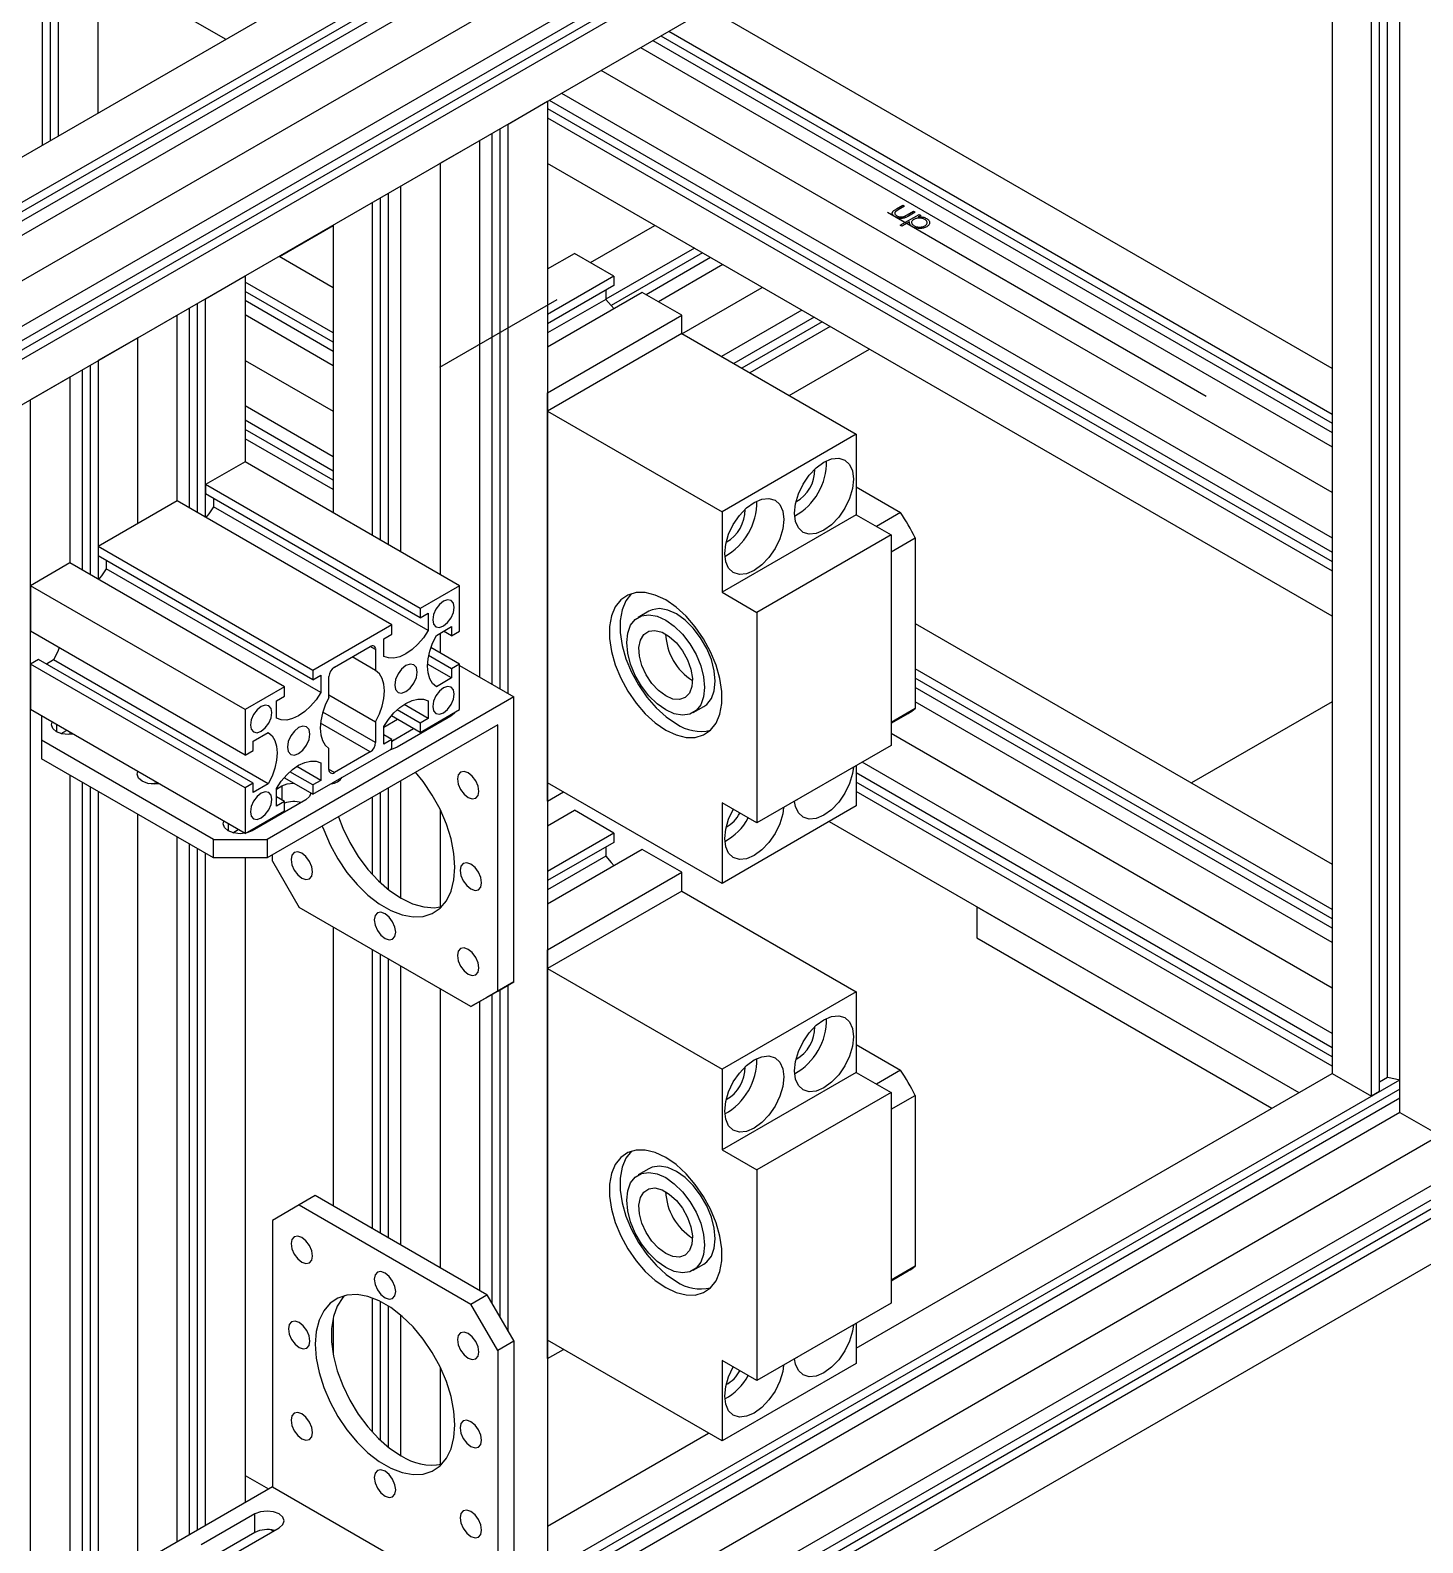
# Model space of a CAD drawing. Header units: millimetres. Extents: x 12 to 205, y 5 to 292.
# Drawn here: x 146.83 to 177.42, y 165.92 to 199.15 of the extents above; entities that cross this region are included whole.
import ezdxf

# ---------------------------------------------------------------- set-up
doc = ezdxf.new("R2010")
doc.units = ezdxf.units.MM
doc.linetypes.add('CENTERX2', pattern=[20.32, 12.7, -2.54, 2.54, -2.54])

msp = doc.modelspace()

# ---------------------------------------------------------------- linework, layer by layer
at = {"color": 7, "linetype": 'Continuous', "lineweight": 25}
for p, q in [((138.1621, 188.7419), (188.8381, 217.9965)), ((188.8381, 216.9963), (138.1621, 187.7417)), ((188.3078, 216.377), (137.6318, 187.1224)), ((188.6613, 216.377), (137.9853, 187.1224)), ((188.8381, 216.275), (138.1621, 187.0204)), ((138.1621, 186.0201), (188.8381, 215.2747)), ((135.8051, 190.1026), (177.053, 213.9145)), ((177.9192, 213.4144), (136.6713, 189.6025)), ((178.096, 213.3124), (136.6713, 189.3984)), ((178.2728, 213.2103), (136.4945, 189.0922)), ((178.5438, 213.0539), (137.2959, 189.242)), ((176.9175, 175.3707), (176.9175, 208.3931)), ((176.2928, 175.7312), (176.2928, 208.0325)), ((176.4696, 175.8333), (176.4696, 208.1346)), ((176.6464, 176.1394), (176.6464, 208.2366)), ((175.4266, 207.5325), (175.4266, 176.2313)), ((142.2869, 204.0491), (151.1254, 198.9468)), ((147.1011, 196.6237), (147.1011, 201.2699)), ((147.2779, 196.7257), (147.2779, 201.1679)), ((147.4547, 196.8278), (147.4547, 201.0658)), ((148.3209, 200.5658), (148.3209, 197.3278)), ((175.4266, 191.7158), (161.7276, 199.6241)), ((160.6845, 199.022), (175.4266, 190.5116)), ((160.8613, 199.1241), (175.4266, 190.7157)), ((160.2367, 198.7635), (175.4266, 189.9946)), ((160.5077, 198.9199), (175.4266, 190.3074)), ((175.4266, 188.9945), (159.3705, 198.2635)), ((158.5042, 197.7633), (175.4266, 187.9942)), ((157.3306, 197.0858), (158.1968, 197.5859)), ((158.1968, 197.5859), (158.1968, 163.5634)), ((158.1968, 197.4236), (175.4266, 187.477)), ((158.233, 197.6068), (175.4266, 187.6811)), ((157.3306, 184.5733), (157.3306, 197.0858)), ((158.1968, 197.2195), (175.4266, 187.2729)), ((155.8398, 196.2252), (156.706, 196.7253)), ((156.706, 184.9339), (156.706, 196.7253)), ((156.977, 184.7774), (156.977, 196.8817)), ((157.1538, 184.6753), (157.1538, 196.9838)), ((155.8398, 196.2252), (155.8398, 187.1896)), ((175.4266, 186.2727), (158.1968, 196.2192)), ((154.9736, 187.6897), (154.9736, 195.7252)), ((154.349, 188.0503), (154.349, 195.3646)), ((154.5257, 187.9482), (154.5257, 195.4666)), ((154.7025, 187.8462), (154.7025, 195.5687)), ((152.3046, 194.1784), (153.4828, 194.8586)), ((153.4828, 194.8645), (153.4828, 188.5503)), ((159.138, 194.0412), (160.5538, 194.8586)), ((152.2995, 194.1814), (153.4828, 193.4983)), ((158.1968, 193.9042), (158.7861, 194.2444)), ((159.6523, 193.7443), (158.7861, 194.2444)), ((161.42, 194.3585), (159.4755, 193.236)), ((161.5968, 194.2564), (159.591, 193.0985)), ((161.7737, 194.1544), (160.3578, 193.337)), ((150.6838, 193.2487), (151.55, 193.7488)), ((151.55, 193.7488), (151.55, 189.6661)), ((159.6523, 193.7443), (158.1968, 192.9041)), ((159.6523, 193.7443), (159.6523, 193.5402)), ((162.0446, 193.9979), (160.6288, 193.1806)), ((153.4828, 192.4982), (151.55, 193.614)), ((153.4828, 192.2941), (151.55, 193.4098)), ((159.6523, 193.5402), (158.1968, 192.7)), ((160.2769, 193.3838), (158.1968, 192.183)), ((159.4755, 193.4381), (159.4755, 193.234)), ((161.1431, 192.8837), (160.2769, 193.3838)), ((161.1473, 192.4798), (162.9109, 193.4979)), ((150.3302, 188.649), (150.3302, 193.0446)), ((150.507, 188.5469), (150.507, 193.1467)), ((150.6838, 188.4449), (150.6838, 193.2487)), ((153.4828, 192.0899), (151.55, 193.2057)), ((159.4755, 193.234), (158.1968, 192.4958)), ((149.193, 192.3881), (150.0592, 192.8881)), ((150.0592, 188.8054), (150.0592, 192.8881)), ((153.4828, 191.7771), (151.55, 192.8928)), ((158.1968, 191.1829), (161.1431, 192.8837)), ((161.1431, 192.4822), (161.1431, 192.8837)), ((163.7772, 192.9978), (162.0136, 191.9797)), ((164.0484, 192.8412), (162.2848, 191.8231)), ((164.2251, 192.7392), (162.4616, 191.7211)), ((149.193, 192.3881), (148.3268, 191.888)), ((149.193, 188.3054), (149.193, 192.3881)), ((161.1431, 192.4822), (158.1968, 190.7814)), ((161.1431, 192.4822), (164.9732, 190.2711)), ((164.4019, 192.6371), (162.6384, 191.619)), ((163.5047, 191.1189), (165.2679, 192.1368)), ((165.2679, 192.1368), (165.2679, 192.1372)), ((148.15, 191.786), (148.15, 187.1862)), ((148.3268, 191.888), (148.3268, 187.0842)), ((151.55, 191.8927), (153.4828, 190.777)), ((147.7022, 191.5275), (146.836, 191.0274)), ((147.7022, 191.5275), (147.7022, 187.4448)), ((147.9732, 191.6839), (147.9732, 187.2883)), ((158.1968, 190.1826), (158.1968, 191.1829)), ((146.836, 157.0049), (146.836, 191.0274)), ((153.4828, 189.7767), (151.55, 190.8925)), ((158.1968, 182.616), (158.1968, 190.7814)), ((158.1968, 190.7814), (162.027, 188.5703)), ((153.4828, 189.4636), (151.55, 190.5794)), ((153.4828, 189.2595), (151.55, 190.3753)), ((153.4828, 189.0554), (151.55, 190.1712)), ((164.9732, 190.2711), (162.027, 188.5703)), ((164.9732, 190.2711), (164.9732, 188.502)), ((151.55, 189.6661), (150.6838, 189.166)), ((156.264, 186.9447), (151.55, 189.6661)), ((158.1968, 188.4611), (158.1968, 189.4613)), ((155.3978, 186.4447), (150.6838, 189.166)), ((150.6838, 189.166), (150.6838, 188.9619)), ((164.9732, 189.1143), (165.9495, 188.5507)), ((150.0592, 188.8054), (148.3268, 187.8053)), ((154.7732, 186.0841), (150.0592, 188.8054)), ((155.3978, 186.2405), (150.6838, 188.9619)), ((150.8606, 188.8598), (150.8606, 188.6784)), ((155.5746, 185.957), (150.8606, 188.6784)), ((162.027, 188.5703), (162.027, 186.8011)), ((164.9732, 188.502), (162.027, 186.8011)), ((164.9732, 188.502), (165.7393, 188.0597)), ((165.9495, 188.5507), (165.4192, 188.2445)), ((165.7393, 188.0597), (162.793, 186.3589)), ((165.7393, 188.0597), (165.7393, 183.4327)), ((153.0408, 185.084), (148.3268, 187.8053)), ((148.3268, 187.8053), (148.3268, 187.6012)), ((165.7393, 187.6901), (166.2696, 187.9963)), ((166.2696, 187.9963), (166.2696, 184.2445)), ((147.7022, 187.4448), (146.836, 186.9447)), ((152.4162, 184.7234), (147.7022, 187.4448)), ((153.0408, 184.8798), (148.3268, 187.6012)), ((148.5036, 187.4992), (148.5036, 187.3177)), ((153.2176, 184.5963), (148.5036, 187.3177)), ((151.55, 184.2234), (146.836, 186.9447)), ((146.836, 186.9447), (146.836, 185.9444)), ((156.264, 186.9447), (155.3978, 186.4447)), ((156.264, 185.9444), (156.264, 186.9447)), ((162.027, 186.8011), (162.793, 186.3589)), ((155.3978, 186.4447), (155.3978, 186.2405)), ((154.7732, 186.0841), (153.0408, 185.084)), ((154.7732, 185.8799), (154.7732, 186.0841)), ((155.3978, 186.2405), (155.5746, 186.3426)), ((155.5746, 186.3426), (155.5746, 185.957)), ((160.4211, 186.3845), (160.1854, 186.2484)), ((162.793, 186.3589), (162.793, 181.7318)), ((166.2696, 186.1166), (175.4266, 180.8304)), ((151.55, 183.2231), (146.836, 185.9444)), ((154.5965, 185.7779), (154.7732, 185.8799)), ((154.5965, 185.3923), (154.5965, 185.7779)), ((155.7534, 185.8538), (156.0873, 186.0465)), ((155.8398, 185.9037), (155.8398, 185.4681)), ((156.0873, 185.8424), (155.9105, 185.9445)), ((156.0873, 186.0465), (156.0873, 185.8424)), ((156.0873, 185.8424), (156.264, 185.9444)), ((153.5122, 185.152), (154.3018, 185.6078)), ((154.4197, 185.5398), (154.3018, 185.6078)), ((154.4197, 185.5398), (154.4197, 185.0815)), ((156.0873, 185.1211), (155.5834, 185.412)), ((156.264, 185.2232), (155.6329, 185.5875)), ((147.0127, 185.3252), (146.836, 185.2232)), ((146.836, 185.2232), (146.836, 184.2229)), ((151.55, 182.5018), (146.836, 185.2232)), ((151.7268, 182.6039), (147.0127, 185.3252)), ((147.3466, 185.3138), (147.1895, 185.2232)), ((152.0607, 182.5925), (147.3466, 185.3138)), ((153.0408, 185.084), (153.0408, 184.8798)), ((154.4197, 185.0815), (153.9049, 185.3787)), ((156.0873, 184.917), (155.5581, 185.2225)), ((156.264, 185.2232), (156.0873, 185.1211)), ((156.0873, 185.1211), (156.0873, 184.917)), ((156.264, 184.2229), (156.264, 185.2232)), ((156.264, 185.189), (157.4543, 184.5018)), ((175.4266, 179.8303), (166.2696, 185.1165)), ((153.0408, 184.8798), (153.2176, 184.9819)), ((153.2176, 184.9819), (153.2176, 184.5963)), ((153.3944, 184.4896), (153.3944, 184.9479)), ((156.0873, 184.917), (155.7534, 184.7242)), ((158.1968, 183.9361), (158.1968, 184.9363)), ((175.4266, 179.6262), (166.2696, 184.9124)), ((152.4162, 184.7234), (151.55, 184.2234)), ((157.4543, 184.5018), (152.0332, 181.3723)), ((152.2394, 184.4172), (152.4162, 184.5193)), ((152.2394, 184.0316), (152.2394, 184.4172)), ((152.4162, 184.5193), (152.4162, 184.7234)), ((153.3944, 184.5486), (154.4197, 183.9567)), ((155.5746, 184.4146), (155.5746, 184.029)), ((157.4543, 178.2417), (157.4543, 184.5018)), ((175.4266, 179.422), (166.2696, 184.7082)), ((151.55, 181.5015), (146.836, 184.2229)), ((147.0834, 184.08), (147.0834, 183.5494)), ((151.55, 184.2234), (151.55, 183.2231)), ((154.4197, 183.4984), (153.2571, 184.1696)), ((155.3978, 183.7229), (154.7666, 184.0872)), ((156.0696, 184.0766), (154.8911, 183.3963)), ((155.3978, 183.927), (154.8939, 184.2179)), ((155.5746, 184.029), (155.0453, 184.3346)), ((155.3978, 183.7229), (156.264, 184.2229)), ((161.3936, 184.1555), (161.6294, 184.2915)), ((166.2696, 184.2445), (165.7393, 183.9384)), ((165.7393, 183.9218), (166.1166, 184.1396)), ((175.4266, 179.1091), (166.2696, 184.3954)), ((175.4266, 184.3949), (172.3393, 182.6127)), ((147.4075, 183.8929), (147.4075, 183.7365)), ((147.5112, 183.6942), (147.6315, 183.7636)), ((157.1008, 183.8895), (152.0332, 180.964)), ((154.3018, 183.2943), (153.2062, 183.9268)), ((154.4197, 183.9567), (154.4197, 183.4984)), ((154.5965, 183.8385), (154.897, 184.012)), ((154.5965, 183.4644), (154.5965, 183.8499)), ((154.7732, 183.5323), (155.2506, 183.8079)), ((155.5746, 184.029), (155.3978, 183.927)), ((155.3978, 183.927), (155.3978, 183.7229)), ((157.1008, 178.0376), (157.1008, 183.8895)), ((150.8547, 181.3723), (147.0834, 183.5494)), ((147.0834, 183.5494), (147.0834, 183.1411)), ((147.7022, 183.7229), (147.7022, 183.6737)), ((151.7268, 183.5293), (152.0607, 183.722)), ((151.7268, 183.3251), (151.7268, 183.5293)), ((154.7732, 183.5664), (154.5965, 183.6685)), ((154.7732, 183.5664), (154.5965, 183.4644)), ((154.7732, 183.3623), (154.7732, 183.5664)), ((165.7393, 183.4327), (162.793, 181.7318)), ((165.7393, 183.7014), (175.4266, 178.109)), ((150.8547, 180.964), (147.0834, 183.1411)), ((151.55, 183.2231), (151.7268, 183.3251)), ((153.0408, 182.3622), (154.7732, 183.3623)), ((153.3944, 182.9065), (153.3944, 183.3648)), ((154.3018, 183.2943), (153.5122, 182.8384)), ((158.1968, 182.2145), (158.1968, 183.2148)), ((147.7022, 182.7839), (147.7022, 164.5816)), ((153.0408, 182.5663), (152.5369, 182.8572)), ((153.2176, 182.6684), (152.6883, 182.9739)), ((153.2176, 183.0539), (153.2176, 182.6684)), ((153.5122, 182.8384), (153.3944, 182.9065)), ((164.9732, 182.9905), (164.9732, 182.1057)), ((175.4266, 176.7957), (164.9732, 182.8303)), ((175.4266, 177.1088), (165.1057, 183.0669)), ((147.9732, 182.6274), (147.9732, 164.7381)), ((148.15, 182.5254), (148.15, 164.8402)), ((148.3268, 182.4233), (148.3268, 164.9422)), ((151.7268, 182.6039), (151.55, 182.5018)), ((151.55, 182.5018), (151.55, 181.5015)), ((151.7268, 182.3997), (151.7268, 182.6039)), ((152.0607, 182.5925), (151.7268, 182.3997)), ((152.2394, 182.4778), (152.3573, 182.5459)), ((152.2394, 182.1037), (152.2394, 182.4893)), ((152.3573, 182.5459), (152.3573, 182.2398)), ((153.0408, 182.3622), (152.4096, 182.7266)), ((153.2176, 182.6684), (153.0408, 182.5663)), ((153.0408, 182.5663), (153.0408, 182.3622)), ((154.7025, 180.2677), (154.7025, 182.505)), ((154.9736, 180.0821), (154.9736, 182.6615)), ((162.027, 180.4049), (158.1968, 182.616)), ((158.1968, 182.2145), (158.5445, 182.4152)), ((175.4266, 176.5916), (164.9732, 182.6262)), ((175.4266, 176.3875), (164.9732, 182.4221)), ((152.8876, 182.2397), (151.7091, 181.5594)), ((152.4162, 182.2057), (152.2394, 182.3078)), ((152.4162, 182.2057), (152.2394, 182.1037)), ((152.4162, 182.0016), (152.4162, 182.2057)), ((154.349, 180.5994), (154.349, 182.3009)), ((154.5257, 180.42), (154.5257, 182.4029)), ((162.793, 181.7318), (162.027, 182.174)), ((162.027, 182.174), (162.027, 180.4049)), ((164.9732, 182.1057), (162.027, 180.4049)), ((149.193, 165.4423), (149.193, 181.9233)), ((151.55, 181.5015), (152.4162, 182.0016)), ((152.151, 181.8145), (152.151, 181.8485)), ((155.8398, 182.0224), (155.8398, 179.8873)), ((158.1968, 181.6697), (158.7861, 182.0099)), ((159.6523, 181.5098), (158.7861, 182.0099)), ((164.3809, 181.7638), (174.6956, 175.8093)), ((150.0592, 165.9423), (150.0592, 181.4232)), ((151.1788, 181.7159), (151.1788, 181.5594)), ((151.2824, 181.5171), (151.4027, 181.5866)), ((159.6523, 181.5098), (158.1968, 180.6696)), ((159.6523, 181.5098), (159.6523, 181.3057)), ((150.3302, 166.0988), (150.3302, 181.2668)), ((150.507, 166.2008), (150.507, 181.1647)), ((150.8547, 181.3723), (152.0332, 181.3723)), ((150.8547, 180.964), (150.8547, 181.3723)), ((152.0332, 181.3723), (152.0332, 180.964)), ((155.9525, 162.2677), (188.8381, 181.2522)), ((159.6523, 181.3057), (158.1968, 180.4655)), ((160.2769, 181.1492), (158.1968, 179.9484)), ((159.4755, 181.2036), (159.4755, 180.9995)), ((161.1431, 180.6492), (160.2769, 181.1492)), ((150.6838, 166.3029), (150.6838, 181.0627)), ((152.0332, 180.964), (150.8547, 180.964)), ((151.55, 180.964), (151.55, 166.803)), ((152.151, 180.895), (152.151, 181.032)), ((152.151, 180.895), (152.7403, 179.8744)), ((159.4755, 180.9995), (158.1968, 180.2613)), ((158.1968, 178.9483), (161.1431, 180.6492)), ((161.1431, 180.2341), (161.1431, 180.6492)), ((188.8381, 180.2519), (156.264, 161.4473)), ((161.1431, 180.2341), (158.1968, 178.5333)), ((161.1431, 180.2341), (164.9732, 178.023)), ((156.5115, 177.6973), (152.7403, 179.8744)), ((167.6249, 179.8911), (174.6956, 175.8093)), ((167.6249, 179.8911), (167.6249, 179.2106)), ((188.6613, 179.6327), (137.9853, 150.3781)), ((188.8381, 179.5307), (138.1621, 150.276)), ((153.4828, 179.4458), (153.4828, 173.3217)), ((188.3078, 179.6327), (156.264, 161.1342)), ((167.6249, 179.2106), (174.1062, 175.469)), ((154.349, 172.8216), (154.349, 178.9457)), ((154.5257, 172.7196), (154.5257, 178.8437)), ((158.1968, 177.9481), (158.1968, 178.9483)), ((138.1621, 149.2758), (188.8381, 178.5304)), ((154.7025, 172.6175), (154.7025, 178.7416)), ((154.9736, 172.461), (154.9736, 178.5852)), ((158.1968, 170.3679), (158.1968, 178.5333)), ((158.1968, 178.5333), (162.027, 176.3222)), ((157.4543, 178.2417), (156.8651, 177.9014)), ((157.1008, 178.0376), (157.4543, 178.2417)), ((157.3306, 170.5628), (157.3306, 178.1702)), ((155.8398, 178.0851), (155.8398, 171.961)), ((156.5115, 177.6973), (157.1008, 178.0376)), ((156.8651, 177.9014), (156.5115, 177.6973)), ((156.706, 171.4609), (156.706, 177.8096)), ((156.977, 171.1752), (156.977, 177.9661)), ((157.1538, 170.869), (157.1538, 178.0682)), ((164.9732, 178.023), (162.027, 176.3222)), ((164.9732, 178.023), (164.9732, 176.2538)), ((158.1968, 176.2265), (158.1968, 177.2268)), ((164.9732, 176.8661), (165.9495, 176.3025)), ((162.027, 176.3222), (162.027, 174.553)), ((164.9732, 176.2538), (162.027, 174.553)), ((164.9732, 176.2538), (165.7393, 175.8116)), ((164.9732, 170.1967), (175.4266, 176.2313)), ((165.9495, 176.3025), (165.4192, 175.9964)), ((175.4266, 176.2313), (176.2928, 175.7312)), ((176.6464, 176.1394), (176.4696, 176.0374)), ((176.9067, 176.0856), (158.1968, 165.2846)), ((176.9175, 175.8877), (158.1968, 165.0805)), ((165.7393, 175.8116), (162.793, 174.1108)), ((165.7393, 175.8116), (165.7393, 171.1846)), ((176.4696, 175.8333), (176.2928, 175.7312)), ((176.9175, 175.6835), (158.1968, 164.8763)), ((165.7393, 175.442), (166.2696, 175.7482)), ((166.2696, 175.7482), (166.2696, 171.9964)), ((176.9175, 175.3707), (158.1968, 164.5635)), ((176.9175, 175.3707), (177.7837, 174.8706)), ((162.027, 174.553), (162.793, 174.1108)), ((160.4211, 174.1364), (160.1854, 174.0003)), ((162.793, 174.1108), (162.793, 169.4837)), ((153.0939, 173.5462), (152.7403, 173.3421)), ((156.8651, 171.3691), (153.0939, 173.5462)), ((152.7403, 173.3421), (152.151, 173.0018)), ((152.7403, 173.3421), (156.5115, 171.165)), ((152.151, 173.0018), (152.151, 167.1499)), ((158.1968, 171.6879), (158.1968, 172.6882)), ((161.3936, 171.9073), (161.6294, 172.0434)), ((166.2696, 171.9964), (165.7393, 171.6903)), ((165.7393, 171.6737), (166.1166, 171.8915)), ((154.349, 168.3513), (154.349, 171.2955)), ((154.5257, 168.1719), (154.5257, 171.2189)), ((154.7025, 168.0196), (154.7025, 171.1184)), ((156.5115, 171.165), (156.8651, 171.3691)), ((157.1008, 170.1444), (156.5115, 171.165)), ((156.8651, 171.3691), (157.4543, 170.3485)), ((165.7393, 171.1846), (162.793, 169.4837)), ((153.4828, 170.8417), (153.4828, 170.0859)), ((154.9736, 167.834), (154.9736, 170.918)), ((158.1968, 169.9664), (158.1968, 170.9667)), ((164.9732, 170.7423), (164.9732, 169.8576)), ((157.4543, 170.3485), (157.1008, 170.1444)), ((157.1008, 170.1444), (157.1008, 164.2925)), ((157.4543, 170.3485), (157.4543, 164.0883)), ((162.027, 168.1568), (158.1968, 170.3679)), ((158.1968, 169.9664), (158.5445, 170.1671)), ((162.793, 169.4837), (162.027, 169.9259)), ((162.027, 169.9259), (162.027, 168.1568)), ((164.9732, 169.8576), (162.027, 168.1568)), ((155.8398, 169.7743), (155.8398, 167.6392)), ((158.1968, 166.2847), (161.7333, 168.3263)), ((152.151, 167.1499), (147.0834, 164.2245)), ((151.55, 167.4005), (152.0675, 167.1017)), ((152.151, 167.1499), (157.1008, 164.2925)), ((151.768, 166.5546), (150.5895, 165.8743)), ((151.768, 166.1464), (151.768, 166.5546)), ((151.768, 166.1464), (150.6931, 165.5258)), ((151.1198, 165.5681), (152.2984, 166.2485)), ((152.1687, 166.1736), (152.1151, 166.2045))]:
    msp.add_line(p, q, dxfattribs=at)
at = {"color": 7, "linetype": 'CENTERX2'}
for p, q in [((165.6623, 195.1512), (172.6606, 191.1112)), ((158.3972, 193.2249), (155.8224, 191.7386))]:
    msp.add_line(p, q, dxfattribs=at)
at = {"color": 7, "linetype": 'Continuous', "flags": 128}
for points in [[(166.0008, 195.3038), (166.0378, 195.2825), (166.0378, 195.2825), (165.898, 195.2017), (165.898, 195.2017), (165.8858, 195.1946), (165.8748, 195.188), (165.8649, 195.1817), (165.8563, 195.1759), (165.8488, 195.1707), (165.8425, 195.1659), (165.8373, 195.1616), (165.8334, 195.1577), (165.8334, 195.1577), (165.8292, 195.1524), (165.8257, 195.147), (165.8232, 195.1416), (165.8215, 195.1361), (165.8206, 195.1305), (165.8207, 195.1248), (165.8216, 195.119), (165.8235, 195.1132), (165.8295, 195.1017), (165.8386, 195.0907), (165.851, 195.0801), (165.8665, 195.07), (165.8665, 195.07), (165.884, 195.061), (165.902, 195.0539), (165.9209, 195.0487), (165.9402, 195.0453), (165.9595, 195.0438), (165.9784, 195.0441), (165.9966, 195.0461), (166.0141, 195.0499), (166.0141, 195.0499), (166.0204, 195.052), (166.0278, 195.0548), (166.0362, 195.0584), (166.0456, 195.0629), (166.0562, 195.0681), (166.0676, 195.0742), (166.0802, 195.0811), (166.0937, 195.0888), (166.0937, 195.0888), (166.2335, 195.1695), (166.2335, 195.1695), (166.2705, 195.1481), (166.2705, 195.1481), (166.1237, 195.0634), (166.1237, 195.0634), (166.1085, 195.0549), (166.0938, 195.0472), (166.0795, 195.0403), (166.0658, 195.0343), (166.0525, 195.029), (166.0398, 195.0246), (166.0275, 195.021), (166.0157, 195.0182), (166.0041, 195.0161), (165.9925, 195.0145), (165.9809, 195.0134), (165.9691, 195.0128), (165.9573, 195.0128), (165.9456, 195.0132), (165.9337, 195.0142), (165.9219, 195.0157), (165.9101, 195.0177), (165.8982, 195.0204), (165.8866, 195.0236), (165.8749, 195.0275), (165.8634, 195.0319), (165.8518, 195.0369), (165.8405, 195.0425), (165.8292, 195.0488), (165.8292, 195.0488), (165.8184, 195.0553), (165.8087, 195.0618), (165.8, 195.0685), (165.7923, 195.0752), (165.7856, 195.0819), (165.7799, 195.0886), (165.7753, 195.0955), (165.7716, 195.1024), (165.769, 195.1093), (165.7673, 195.1162), (165.7664, 195.123), (165.7665, 195.1299), (165.7676, 195.1367), (165.7696, 195.1435), (165.7724, 195.1502), (165.7761, 195.157), (165.7811, 195.1638), (165.7874, 195.171), (165.7954, 195.1786), (165.8047, 195.1863), (165.8155, 195.1945), (165.8278, 195.2029), (165.8416, 195.2116), (165.8568, 195.2207), (165.8568, 195.2207), (166.0008, 195.3038)], [(166.3551, 195.0993), (166.3921, 195.0779), (166.3921, 195.0779), (166.3363, 195.0457), (166.3363, 195.0457), (166.3633, 195.0473), (166.389, 195.0471), (166.4135, 195.0451), (166.4366, 195.0414), (166.4586, 195.0361), (166.4798, 195.0292), (166.4999, 195.0207), (166.5192, 195.0107), (166.5192, 195.0107), (166.5345, 195.001), (166.5479, 194.9908), (166.5593, 194.9802), (166.5685, 194.969), (166.5759, 194.9574), (166.5811, 194.9454), (166.5844, 194.9328), (166.5856, 194.9197), (166.5849, 194.9067), (166.582, 194.8942), (166.5772, 194.8822), (166.5703, 194.8707), (166.5614, 194.8596), (166.5505, 194.8491), (166.5374, 194.8391), (166.5225, 194.8296), (166.5225, 194.8296), (166.5057, 194.8208), (166.4881, 194.8131), (166.4698, 194.8066), (166.4504, 194.8014), (166.4304, 194.7972), (166.4095, 194.7943), (166.3878, 194.7926), (166.3652, 194.792), (166.3427, 194.7927), (166.321, 194.7945), (166.3001, 194.7975), (166.2801, 194.8016), (166.261, 194.8069), (166.2426, 194.8134), (166.225, 194.8211), (166.2083, 194.8299), (166.2083, 194.8299), (166.1912, 194.8408), (166.1769, 194.8524), (166.165, 194.8646), (166.156, 194.8775), (166.1493, 194.891), (166.1455, 194.9052), (166.1441, 194.92), (166.1453, 194.9354), (166.1453, 194.9354), (165.9796, 194.8398), (165.9796, 194.8398), (165.9426, 194.8612), (165.9426, 194.8612), (166.3551, 195.0993)], [(166.4818, 194.9895), (166.4688, 194.9964), (166.4551, 195.0025), (166.4409, 195.0076), (166.426, 195.0118), (166.4107, 195.0151), (166.3947, 195.0175), (166.3782, 195.019), (166.3612, 195.0195), (166.3441, 195.0192), (166.3277, 195.0179), (166.3117, 195.0157), (166.2963, 195.0125), (166.2816, 195.0084), (166.2674, 195.0034), (166.2538, 194.9974), (166.2407, 194.9905), (166.2407, 194.9905), (166.2254, 194.9805), (166.2128, 194.9699), (166.2031, 194.9586), (166.1961, 194.9466), (166.1921, 194.9343), (166.1912, 194.9218), (166.1933, 194.9092), (166.1985, 194.8963), (166.2064, 194.8838), (166.2168, 194.8722), (166.2294, 194.8616), (166.2444, 194.8518), (166.2444, 194.8518), (166.2611, 194.8433), (166.2793, 194.8362), (166.299, 194.8305), (166.3201, 194.8263), (166.3421, 194.8236), (166.3643, 194.8227), (166.3865, 194.8235), (166.409, 194.826), (166.4306, 194.8301), (166.4505, 194.8356), (166.4686, 194.8425), (166.4851, 194.8507), (166.4851, 194.8507), (166.4995, 194.8602), (166.5114, 194.8707), (166.521, 194.8822), (166.528, 194.8945), (166.5323, 194.9074), (166.5336, 194.9201), (166.5319, 194.9328), (166.5272, 194.9454), (166.5197, 194.9575), (166.5097, 194.9689), (166.497, 194.9796), (166.4818, 194.9895)]]:
    msp.add_lwpolyline(points, dxfattribs=at)
at = {"color": 7, "linetype": 'Continuous', "lineweight": 25, "flags": 128}
for points in [[(159.4755, 193.234), (159.5896, 193.1), (159.6602, 193.0277)], [(164.2661, 189.6588), (164.4339, 189.7301), (164.5902, 189.7456), (164.7245, 189.7042), (164.8275, 189.6086), (164.8922, 189.4655), (164.9143, 189.2845), (164.8922, 189.078), (164.8275, 188.8601), (164.7245, 188.6456), (164.5902, 188.4492), (164.4339, 188.2842), (164.2661, 188.1618), (164.0984, 188.0905), (163.942, 188.075), (163.8078, 188.1164), (163.7048, 188.212), (163.64, 188.3551), (163.618, 188.5361), (163.64, 188.7426), (163.7048, 188.9605), (163.8078, 189.175), (163.942, 189.3714), (164.0984, 189.5364), (164.2661, 189.6588)], [(162.7341, 188.7744), (162.9018, 188.8457), (163.0582, 188.8612), (163.1924, 188.8197), (163.2954, 188.7242), (163.3602, 188.581), (163.3823, 188.4), (163.3602, 188.1936), (163.2954, 187.9757), (163.1924, 187.7612), (163.0582, 187.5647), (162.9018, 187.3997), (162.7341, 187.2774), (162.5663, 187.206), (162.41, 187.1905), (162.2757, 187.232), (162.1727, 187.3276), (162.108, 187.4707), (162.0859, 187.6517), (162.108, 187.8581), (162.1727, 188.076), (162.2757, 188.2905), (162.41, 188.487), (162.5663, 188.652), (162.7341, 188.7744)], [(150.8606, 188.6784), (150.7548, 188.5208), (150.6838, 188.4334)], [(148.5036, 187.3177), (148.3977, 187.1601), (148.3268, 187.0728)], [(160.7895, 183.773), (161.0169, 183.6661), (161.2365, 183.6114), (161.441, 183.611), (161.6232, 183.6647), (161.777, 183.7707), (161.8972, 183.9255), (161.9797, 184.1238), (162.0217, 184.3588), (162.0217, 184.6225), (161.9797, 184.9059), (161.8972, 185.1994), (161.777, 185.493), (161.6232, 185.7767), (161.441, 186.0408), (161.2365, 186.2763), (161.0169, 186.4753), (160.7895, 186.6309), (160.5622, 186.7378), (160.3425, 186.7924), (160.1381, 186.7929), (159.9559, 186.7392), (159.802, 186.6331), (159.6818, 186.4783), (159.5993, 186.2801), (159.5574, 186.0451), (159.5574, 185.7814), (159.5993, 185.498), (159.6818, 185.2045), (159.802, 184.9109), (159.9559, 184.6272), (160.1381, 184.3631), (160.3425, 184.1275), (160.5622, 183.9286), (160.7895, 183.773)], [(160.0404, 186.7717), (160.0377, 186.7692), (159.9175, 186.6144), (159.835, 186.4161), (159.7931, 186.1812), (159.7931, 185.9175), (159.835, 185.634), (159.9175, 185.3405), (160.0377, 185.0469), (160.1916, 184.7633), (160.3738, 184.4991), (160.5782, 184.2636), (160.7979, 184.0646), (161.0252, 183.9091)], [(155.6748, 186.1963), (155.6927, 186.1025), (155.7438, 186.0437), (155.8203, 186.0288), (155.9105, 186.0602), (156.0007, 186.1329), (156.0772, 186.2361), (156.1283, 186.3539), (156.1462, 186.4684), (156.1283, 186.5622), (156.0772, 186.621), (156.0007, 186.6359), (155.9105, 186.6045), (155.8203, 186.5317), (155.7438, 186.4286), (155.6927, 186.3108), (155.6748, 186.1963)], [(161.6294, 184.2915), (161.6932, 184.3372), (161.795, 184.4655), (161.8582, 184.6376), (161.8797, 184.8448), (161.8582, 185.0767), (161.795, 185.3217), (161.6932, 185.5675), (161.558, 185.8019), (161.396, 186.0129), (161.2154, 186.1902), (161.0252, 186.3247), (160.8351, 186.4097), (160.6545, 186.441), (160.4925, 186.4169), (160.4211, 186.3845)], [(160.7895, 184.2153), (160.5994, 184.3498), (160.4188, 184.527), (160.2568, 184.7381), (160.1215, 184.9724), (160.0197, 185.2182), (159.9565, 185.4633), (159.9351, 185.6952), (159.9565, 185.9024), (160.0197, 186.0744), (160.1215, 186.2027), (160.2568, 186.2809), (160.4188, 186.3049), (160.5994, 186.2736), (160.7895, 186.1886), (160.9797, 186.0541), (161.1602, 185.8769), (161.3223, 185.6658), (161.4575, 185.4315), (161.5593, 185.1856), (161.6225, 184.9406), (161.644, 184.7087), (161.6225, 184.5015), (161.5593, 184.3294), (161.4575, 184.2011), (161.3223, 184.123), (161.1602, 184.099), (160.9797, 184.1303), (160.7895, 184.2153)], [(155.5746, 185.957), (155.4688, 185.7994), (155.3491, 185.6588), (155.2197, 185.5401), (155.0855, 185.4478), (154.9513, 185.3852), (154.822, 185.3545), (154.7023, 185.3569), (154.5965, 185.3923)], [(155.7534, 184.7242), (155.6698, 184.7982), (155.6079, 184.9007), (155.5698, 185.0281), (155.5569, 185.1756), (155.5698, 185.338), (155.6079, 185.5093), (155.6698, 185.6834), (155.7534, 185.8538)], [(160.7895, 184.5215), (160.6306, 184.6385), (160.4834, 184.7973), (160.3589, 184.9861), (160.2663, 185.1909), (160.2126, 185.3965), (160.2016, 185.5877), (160.2343, 185.7503), (160.3081, 185.8722), (160.4177, 185.9444), (160.5548, 185.9616), (160.7093, 185.9224), (160.8698, 185.8297), (161.0243, 185.6905), (161.1614, 185.5151), (161.2709, 185.3164), (161.3448, 185.1093), (161.3774, 184.909), (161.3665, 184.7304), (161.3127, 184.5869), (161.2202, 184.4889), (161.0957, 184.4438), (160.9485, 184.4549), (160.7895, 184.5215)], [(147.4671, 185.5801), (147.4302, 185.4843), (147.3466, 185.3138)], [(154.4197, 183.9567), (154.5024, 184.1263), (154.5637, 184.2995), (154.6014, 184.4698), (154.6141, 184.6313), (154.6014, 184.7782), (154.5637, 184.905), (154.5024, 185.0073), (154.4197, 185.0815)], [(154.838, 184.7606), (154.8569, 184.6621), (154.9105, 184.6004), (154.9908, 184.5848), (155.0855, 184.6177), (155.1802, 184.6941), (155.2605, 184.8024), (155.3142, 184.9261), (155.333, 185.0463), (155.3142, 185.1448), (155.2605, 185.2066), (155.1802, 185.2222), (155.0855, 185.1893), (154.9908, 185.1128), (154.9105, 185.0045), (154.8569, 184.8808), (154.838, 184.7606)], [(153.2176, 184.5963), (153.1118, 184.4388), (152.992, 184.2981), (152.8627, 184.1795), (152.7285, 184.0871), (152.5943, 184.0245), (152.465, 183.9938), (152.3452, 183.9962), (152.2394, 184.0316)], [(153.3944, 184.4896), (153.3116, 184.3199), (153.2503, 184.1468), (153.2126, 183.9764), (153.1999, 183.8149), (153.2126, 183.6681), (153.2503, 183.5412), (153.3116, 183.4389), (153.3944, 183.3648)], [(154.5965, 183.8499), (154.7023, 184.0075), (154.822, 184.1482), (154.9513, 184.2668), (155.0855, 184.3591), (155.2197, 184.4217), (155.3491, 184.4524), (155.4688, 184.45), (155.5746, 184.4146)], [(155.6748, 184.291), (155.6927, 184.1972), (155.7438, 184.1384), (155.8203, 184.1235), (155.9105, 184.1549), (156.0007, 184.2277), (156.0772, 184.3308), (156.1283, 184.4486), (156.1462, 184.5631), (156.1283, 184.6569), (156.0772, 184.7158), (156.0007, 184.7306), (155.9105, 184.6993), (155.8203, 184.6265), (155.7438, 184.5233), (155.6927, 184.4055), (155.6748, 184.291)], [(151.6679, 183.8831), (151.6858, 183.7893), (151.7369, 183.7305), (151.8134, 183.7156), (151.9036, 183.747), (151.9938, 183.8198), (152.0702, 183.9229), (152.1213, 184.0407), (152.1393, 184.1553), (152.1213, 184.2491), (152.0702, 184.3079), (151.9938, 184.3227), (151.9036, 184.2914), (151.8134, 184.2186), (151.7369, 184.1154), (151.6858, 183.9976), (151.6679, 183.8831)], [(156.1616, 184.1638), (156.1509, 184.1469), (156.0696, 184.0766)], [(147.7744, 183.6812), (147.6727, 183.6731), (147.5292, 183.6895), (147.4075, 183.7365), (147.3262, 183.8067), (147.2977, 183.8895), (147.3117, 183.9482)], [(152.976, 183.6857), (152.9572, 183.7842), (152.9035, 183.8459), (152.8232, 183.8615), (152.7285, 183.8286), (152.6338, 183.7521), (152.5535, 183.6438), (152.4999, 183.5202), (152.481, 183.3999), (152.4999, 183.3014), (152.5535, 183.2397), (152.6338, 183.2241), (152.7285, 183.257), (152.8232, 183.3334), (152.9035, 183.4417), (152.9572, 183.5654), (152.976, 183.6857)], [(155.924, 184.0266), (155.9479, 184.0214), (155.966, 184.0168)], [(152.0607, 183.722), (152.1442, 183.6481), (152.2062, 183.5456), (152.2443, 183.4182), (152.2571, 183.2707), (152.2443, 183.1083), (152.2062, 182.9369), (152.1442, 182.7629), (152.0607, 182.5925)], [(154.7732, 183.5237), (154.7926, 183.5325), (154.8273, 183.5635)], [(152.2394, 182.4893), (152.3452, 182.6468), (152.465, 182.7875), (152.5943, 182.9061), (152.7285, 182.9984), (152.8627, 183.0611), (152.992, 183.0917), (153.1118, 183.0893), (153.2176, 183.0539)], [(154.8911, 183.3963), (154.7694, 183.3494), (154.7401, 183.3432)], [(149.66, 182.5926), (149.5583, 182.5845), (149.4148, 182.601), (149.2932, 182.6479), (149.2119, 182.7182), (149.1833, 182.801), (149.1974, 182.8597)], [(153.2481, 181.6654), (153.2785, 181.5796), (153.4169, 181.2551), (153.5883, 180.9412), (153.788, 180.6464), (154.0105, 180.3789), (154.2498, 180.1458), (154.4994, 179.9537), (154.7524, 179.8076), (155.002, 179.7116), (155.2413, 179.6683), (155.4639, 179.6789), (155.6636, 179.7431), (155.8349, 179.8592), (155.9733, 180.0239), (156.075, 180.2328), (156.1371, 180.4802), (156.158, 180.7593), (156.1371, 181.0626), (156.075, 181.3817), (155.9733, 181.7079), (155.8349, 182.0325), (155.6636, 182.3464), (155.4639, 182.6411), (155.2962, 182.8477)], [(156.2169, 182.6986), (156.2348, 182.5841), (156.2859, 182.4663), (156.3624, 182.3631), (156.4526, 182.2904), (156.5428, 182.259), (156.6193, 182.2739), (156.6704, 182.3327), (156.6883, 182.4265), (156.6704, 182.541), (156.6193, 182.6588), (156.5428, 182.7619), (156.4526, 182.8347), (156.3624, 182.8661), (156.2859, 182.8512), (156.2348, 182.7924), (156.2169, 182.6986)], [(164.9116, 182.9549), (164.8922, 182.8179), (164.8275, 182.6), (164.7245, 182.3855), (164.5902, 182.189), (164.4339, 182.024), (164.2661, 181.9017), (164.0984, 181.8303), (163.942, 181.8148), (163.8078, 181.8563), (163.7048, 181.9518), (163.64, 182.095), (163.6213, 182.2023)], [(149.4335, 182.5969), (149.5583, 182.6092), (149.6403, 182.604)], [(151.6679, 181.9779), (151.6858, 181.8841), (151.7369, 181.8252), (151.8134, 181.8104), (151.9036, 181.8417), (151.9938, 181.9145), (152.0702, 182.0177), (152.1213, 182.1355), (152.1393, 182.25), (152.1213, 182.3438), (152.0702, 182.4026), (151.9938, 182.4175), (151.9036, 182.3861), (151.8134, 182.3133), (151.7369, 182.2102), (151.6858, 182.0924), (151.6679, 181.9779)], [(152.3573, 182.5459), (152.4789, 182.5928), (152.6129, 182.6092)], [(152.9973, 182.3873), (152.9689, 182.3099), (152.8876, 182.2397)], [(163.6938, 182.2518), (163.6769, 182.2418), (163.66, 182.2323)], [(151.7091, 181.5594), (151.5874, 181.5124), (151.4439, 181.496), (151.3004, 181.5124), (151.1788, 181.5594), (151.0975, 181.6296), (151.0689, 181.7125), (151.083, 181.7712)], [(153.6017, 181.8695), (153.6969, 181.6206), (153.8523, 181.3003), (154.0385, 180.995), (154.2503, 180.7129), (154.482, 180.4617), (154.7273, 180.2484), (154.9795, 180.0787), (155.2316, 179.9572), (155.4769, 179.8874), (155.7087, 179.871), (155.8714, 179.8945)], [(163.3796, 182.0705), (163.3602, 181.9334), (163.2954, 181.7155), (163.1924, 181.501), (163.0582, 181.3046), (162.9018, 181.1396), (162.7341, 181.0172), (162.5663, 180.9459), (162.41, 180.9304), (162.2757, 180.9719), (162.1727, 181.0674), (162.108, 181.2105), (162.0859, 181.3915), (162.108, 181.598), (162.1727, 181.8159), (162.2757, 182.0304), (162.2758, 182.0304)], [(152.5635, 180.9291), (152.5815, 180.8146), (152.6326, 180.6968), (152.709, 180.5936), (152.7992, 180.5208), (152.8894, 180.4895), (152.9659, 180.5043), (153.017, 180.5632), (153.0349, 180.657), (153.017, 180.7715), (152.9659, 180.8893), (152.8894, 180.9924), (152.7992, 181.0652), (152.709, 181.0966), (152.6326, 181.0817), (152.5815, 181.0229), (152.5635, 180.9291)], [(156.2758, 180.6913), (156.2938, 180.5768), (156.3449, 180.459), (156.4213, 180.3558), (156.5115, 180.283), (156.6017, 180.2517), (156.6782, 180.2665), (156.7293, 180.3253), (156.7472, 180.4191), (156.7293, 180.5337), (156.6782, 180.6515), (156.6017, 180.7546), (156.5115, 180.8274), (156.4213, 180.8587), (156.3449, 180.8439), (156.2938, 180.7851), (156.2758, 180.6913)], [(159.4755, 180.9995), (159.5896, 180.8655), (159.6602, 180.7932)], [(154.3902, 179.6024), (154.4082, 179.4879), (154.4592, 179.3701), (154.5357, 179.2669), (154.6259, 179.1941), (154.7161, 179.1628), (154.7926, 179.1776), (154.8437, 179.2364), (154.8616, 179.3302), (154.8437, 179.4448), (154.7926, 179.5626), (154.7161, 179.6657), (154.6259, 179.7385), (154.5357, 179.7698), (154.4592, 179.755), (154.4082, 179.6962), (154.3902, 179.6024)], [(156.2169, 178.82), (156.2348, 178.7055), (156.2859, 178.5877), (156.3624, 178.4846), (156.4526, 178.4118), (156.5428, 178.3804), (156.6193, 178.3953), (156.6704, 178.4541), (156.6883, 178.5479), (156.6704, 178.6624), (156.6193, 178.7802), (156.5428, 178.8834), (156.4526, 178.9561), (156.3624, 178.9875), (156.2859, 178.9726), (156.2348, 178.9138), (156.2169, 178.82)], [(164.2661, 177.4107), (164.4339, 177.482), (164.5902, 177.4975), (164.7245, 177.456), (164.8275, 177.3605), (164.8922, 177.2173), (164.9143, 177.0364), (164.8922, 176.8299), (164.8275, 176.612), (164.7245, 176.3975), (164.5902, 176.2011), (164.4339, 176.036), (164.2661, 175.9137), (164.0984, 175.8423), (163.942, 175.8269), (163.8078, 175.8683), (163.7048, 175.9639), (163.64, 176.107), (163.618, 176.288), (163.64, 176.4945), (163.7048, 176.7124), (163.8078, 176.9269), (163.942, 177.1233), (164.0984, 177.2883), (164.2661, 177.4107)], [(162.7341, 176.5262), (162.9018, 176.5976), (163.0582, 176.6131), (163.1924, 176.5716), (163.2954, 176.476), (163.3602, 176.3329), (163.3823, 176.1519), (163.3602, 175.9455), (163.2954, 175.7276), (163.1924, 175.5131), (163.0582, 175.3166), (162.9018, 175.1516), (162.7341, 175.0292), (162.5663, 174.9579), (162.41, 174.9424), (162.2757, 174.9839), (162.1727, 175.0794), (162.108, 175.2226), (162.0859, 175.4036), (162.108, 175.61), (162.1727, 175.8279), (162.2757, 176.0424), (162.41, 176.2389), (162.5663, 176.4039), (162.7341, 176.5262)], [(176.9175, 176.0826), (176.8195, 176.1076), (176.6464, 176.1394)], [(160.7895, 171.5249), (161.0169, 171.4179), (161.2365, 171.3633), (161.441, 171.3628), (161.6232, 171.4166), (161.777, 171.5226), (161.8972, 171.6774), (161.9797, 171.8757), (162.0217, 172.1107), (162.0217, 172.3744), (161.9797, 172.6578), (161.8972, 172.9513), (161.777, 173.2449), (161.6232, 173.5286), (161.441, 173.7927), (161.2365, 174.0282), (161.0169, 174.2272), (160.7895, 174.3828), (160.5622, 174.4897), (160.3425, 174.5443), (160.1381, 174.5448), (159.9559, 174.4911), (159.802, 174.385), (159.6818, 174.2302), (159.5993, 174.032), (159.5574, 173.797), (159.5574, 173.5333), (159.5993, 173.2499), (159.6818, 172.9564), (159.802, 172.6628), (159.9559, 172.3791), (160.1381, 172.115), (160.3425, 171.8794), (160.5622, 171.6805), (160.7895, 171.5249)], [(160.0404, 174.5236), (160.0377, 174.5211), (159.9175, 174.3663), (159.835, 174.168), (159.7931, 173.933), (159.7931, 173.6694), (159.835, 173.3859), (159.9175, 173.0924), (160.0377, 172.7988), (160.1916, 172.5151), (160.3738, 172.251), (160.5782, 172.0155), (160.7979, 171.8165), (161.0252, 171.6609)], [(161.6294, 172.0434), (161.6932, 172.0891), (161.795, 172.2174), (161.8582, 172.3895), (161.8797, 172.5966), (161.8582, 172.8286), (161.795, 173.0736), (161.6932, 173.3194), (161.558, 173.5538), (161.396, 173.7648), (161.2154, 173.942), (161.0252, 174.0765), (160.8351, 174.1616), (160.6545, 174.1928), (160.4925, 174.1688), (160.4211, 174.1364)], [(160.7895, 171.9672), (160.5994, 172.1017), (160.4188, 172.2789), (160.2568, 172.49), (160.1215, 172.7243), (160.0197, 172.9701), (159.9565, 173.2152), (159.9351, 173.4471), (159.9565, 173.6543), (160.0197, 173.8263), (160.1215, 173.9546), (160.2568, 174.0328), (160.4188, 174.0568), (160.5994, 174.0255), (160.7895, 173.9405), (160.9797, 173.806), (161.1602, 173.6288), (161.3223, 173.4177), (161.4575, 173.1834), (161.5593, 172.9375), (161.6225, 172.6925), (161.644, 172.4606), (161.6225, 172.2534), (161.5593, 172.0813), (161.4575, 171.953), (161.3223, 171.8749), (161.1602, 171.8509), (160.9797, 171.8821), (160.7895, 171.9672)], [(160.7895, 172.2734), (160.6306, 172.3904), (160.4834, 172.5492), (160.3589, 172.738), (160.2663, 172.9428), (160.2126, 173.1484), (160.2016, 173.3396), (160.2343, 173.5022), (160.3081, 173.6241), (160.4177, 173.6963), (160.5548, 173.7135), (160.7093, 173.6743), (160.8698, 173.5816), (161.0243, 173.4424), (161.1614, 173.267), (161.2709, 173.0683), (161.3448, 172.8612), (161.3774, 172.6609), (161.3665, 172.4823), (161.3127, 172.3387), (161.2202, 172.2408), (161.0957, 172.1957), (160.9485, 172.2068), (160.7895, 172.2734)], [(153.0349, 172.2194), (153.017, 172.3339), (152.9659, 172.4517), (152.8894, 172.5548), (152.7992, 172.6276), (152.709, 172.659), (152.6326, 172.6441), (152.5815, 172.5853), (152.5635, 172.4915), (152.5815, 172.377), (152.6326, 172.2592), (152.709, 172.156), (152.7992, 172.0833), (152.8894, 172.0519), (152.9659, 172.0668), (153.017, 172.1256), (153.0349, 172.2194)], [(154.8616, 171.437), (154.8437, 171.5515), (154.7926, 171.6693), (154.7161, 171.7725), (154.6259, 171.8453), (154.5357, 171.8766), (154.4592, 171.8618), (154.4082, 171.803), (154.3902, 171.7092), (154.4082, 171.5946), (154.4592, 171.4768), (154.5357, 171.3737), (154.6259, 171.3009), (154.7161, 171.2696), (154.7926, 171.2844), (154.8437, 171.3432), (154.8616, 171.437)], [(156.158, 168.5112), (156.1371, 168.8145), (156.075, 169.1336), (155.9733, 169.4598), (155.8349, 169.7843), (155.6636, 170.0982), (155.4639, 170.393), (155.2413, 170.6605), (155.002, 170.8936), (154.7524, 171.0857), (154.4994, 171.2318), (154.2498, 171.3278), (154.0105, 171.3711), (153.788, 171.3605), (153.5883, 171.2963), (153.4169, 171.1802), (153.2785, 171.0155), (153.1769, 170.8066), (153.1147, 170.5592), (153.0939, 170.2801), (153.1147, 169.9768), (153.1769, 169.6577), (153.2785, 169.3315), (153.4169, 169.0069), (153.5883, 168.693), (153.788, 168.3983), (154.0105, 168.1308), (154.2498, 167.8977), (154.4994, 167.7056), (154.7524, 167.5595), (155.002, 167.4635), (155.2413, 167.4202), (155.4639, 167.4308), (155.6636, 167.495), (155.8349, 167.611), (155.9733, 167.7758), (156.075, 167.9847), (156.1371, 168.2321), (156.158, 168.5112)], [(153.734, 171.349), (153.6969, 171.3078), (153.5764, 171.1204), (153.4943, 170.8914), (153.4526, 170.6273), (153.4526, 170.3351), (153.4943, 170.0228), (153.5764, 169.699), (153.6969, 169.3725), (153.8523, 169.0522), (154.0385, 168.7469), (154.2503, 168.4648), (154.482, 168.2136), (154.7273, 168.0003), (154.9795, 167.8306)], [(152.976, 170.3481), (152.9581, 170.4626), (152.907, 170.5804), (152.8305, 170.6836), (152.7403, 170.7564), (152.6501, 170.7877), (152.5736, 170.7729), (152.5225, 170.7141), (152.5046, 170.6203), (152.5225, 170.5057), (152.5736, 170.3879), (152.6501, 170.2848), (152.7403, 170.212), (152.8305, 170.1807), (152.907, 170.1955), (152.9581, 170.2543), (152.976, 170.3481)], [(156.6883, 170.1103), (156.6704, 170.2248), (156.6193, 170.3426), (156.5428, 170.4458), (156.4526, 170.5186), (156.3624, 170.5499), (156.2859, 170.5351), (156.2348, 170.4762), (156.2169, 170.3824), (156.2348, 170.2679), (156.2859, 170.1501), (156.3624, 170.047), (156.4526, 169.9742), (156.5428, 169.9428), (156.6193, 169.9577), (156.6704, 170.0165), (156.6883, 170.1103)], [(164.9116, 170.7068), (164.8922, 170.5698), (164.8275, 170.3518), (164.7245, 170.1374), (164.5902, 169.9409), (164.4339, 169.7759), (164.2661, 169.6535), (164.0984, 169.5822), (163.942, 169.5667), (163.8078, 169.6082), (163.7048, 169.7037), (163.64, 169.8469), (163.6204, 169.964)], [(163.3796, 169.8223), (163.3602, 169.6853), (163.2954, 169.4674), (163.1924, 169.2529), (163.0582, 169.0565), (162.9018, 168.8915), (162.7341, 168.7691), (162.5663, 168.6978), (162.41, 168.6823), (162.2757, 168.7237), (162.1727, 168.8193), (162.108, 168.9624), (162.0859, 169.1434), (162.108, 169.3499), (162.1727, 169.5678), (162.2757, 169.7823), (162.2758, 169.7823)], [(163.6938, 170.0037), (163.6769, 169.9937), (163.66, 169.9842)], [(153.0349, 168.3408), (153.017, 168.4553), (152.9659, 168.5731), (152.8894, 168.6763), (152.7992, 168.749), (152.709, 168.7804), (152.6326, 168.7655), (152.5815, 168.7067), (152.5635, 168.6129), (152.5815, 168.4984), (152.6326, 168.3806), (152.709, 168.2775), (152.7992, 168.2047), (152.8894, 168.1733), (152.9659, 168.1882), (153.017, 168.247), (153.0349, 168.3408)], [(156.7472, 168.171), (156.7293, 168.2855), (156.6782, 168.4033), (156.6017, 168.5065), (156.5115, 168.5793), (156.4213, 168.6106), (156.3449, 168.5958), (156.2938, 168.537), (156.2758, 168.4432), (156.2938, 168.3287), (156.3449, 168.2109), (156.4213, 168.1077), (156.5115, 168.0349), (156.6017, 168.0036), (156.6782, 168.0184), (156.7293, 168.0772), (156.7472, 168.171)], [(154.8616, 167.0821), (154.8437, 167.1966), (154.7926, 167.3144), (154.7161, 167.4176), (154.6259, 167.4904), (154.5357, 167.5217), (154.4592, 167.5069), (154.4082, 167.4481), (154.3902, 167.3543), (154.4082, 167.2398), (154.4592, 167.122), (154.5357, 167.0188), (154.6259, 166.946), (154.7161, 166.9147), (154.7926, 166.9295), (154.8437, 166.9883), (154.8616, 167.0821)], [(152.2984, 166.2485), (152.3796, 166.3187), (152.4082, 166.4016), (152.3796, 166.4844), (152.2984, 166.5546), (152.1767, 166.6016), (152.0332, 166.618), (151.8897, 166.6016), (151.768, 166.5546)], [(156.7472, 166.1977), (156.7293, 166.3122), (156.6782, 166.43), (156.6017, 166.5332), (156.5115, 166.606), (156.4213, 166.6373), (156.3449, 166.6225), (156.2938, 166.5637), (156.2758, 166.4699), (156.2938, 166.3553), (156.3449, 166.2375), (156.4213, 166.1344), (156.5115, 166.0616), (156.6017, 166.0303), (156.6782, 166.0451), (156.7293, 166.1039), (156.7472, 166.1977)]]:
    msp.add_lwpolyline(points, dxfattribs=at)
at = {"color": 7, "linetype": 'Continuous', "lineweight": 25}
for centre, radius, start, end in [((162.9649, 189.6615), 1.3579, 298.86289, 1.14249), ((163.2603, 189.491), 0.8047, 298.96497, 1.0404), ((161.4329, 188.777), 1.3579, 298.86289, 1.14249), ((161.7282, 188.6065), 0.8047, 298.96497, 1.0404), ((160.7504, 185.1793), 6.1965, 27.03911, 32.96089), ((162.0493, 185.9292), 1.2607, 182.12859, 237.86604), ((154.3478, 185.5514), 0.0728, 350.78596, 129.20329), ((153.6502, 184.9362), 0.2561, 122.60548, 177.39452), ((165.5151, 185.181), 1.2026, 300.00946, 308.85719), ((161.5605, 184.6932), 0.9494, 235.68175, 283.01864), ((154.1638, 183.51), 0.2561, 302.60548, 357.39452), ((153.4662, 182.8949), 0.0728, 170.78596, 309.20329), ((153.4081, 182.9371), 0.3442, 275.94538, 324.04924), ((152.6231, 181.5918), 0.6097, 74.70076, 109.83538), ((161.4968, 182.4354), 1.2558, 298.1021, 331.76954), ((161.7494, 182.3093), 0.762, 298.91827, 331.62873), ((162.9649, 177.4134), 1.3579, 298.86289, 1.14249), ((163.2603, 177.2429), 0.8047, 298.96497, 1.0404), ((161.4329, 176.5289), 1.3579, 298.86289, 1.14249), ((161.7282, 176.3584), 0.8047, 298.96497, 1.0404), ((160.7504, 172.9312), 6.1965, 27.03911, 32.96089), ((162.0493, 173.6811), 1.2607, 182.12859, 237.86604), ((165.5151, 172.9329), 1.2026, 300.00946, 308.85719), ((161.5605, 172.445), 0.9494, 235.68175, 283.01864), ((161.4968, 170.1873), 1.2558, 298.1021, 331.76954), ((161.7494, 170.0612), 0.762, 298.91827, 331.62873), ((155.6535, 168.8428), 1.2161, 236.34195, 280.32489), ((152.0357, 165.6193), 0.5911, 74.3946, 116.92619)]:
    msp.add_arc(centre, radius, start, end, dxfattribs=at)

doc.saveas('drawing.dxf')
